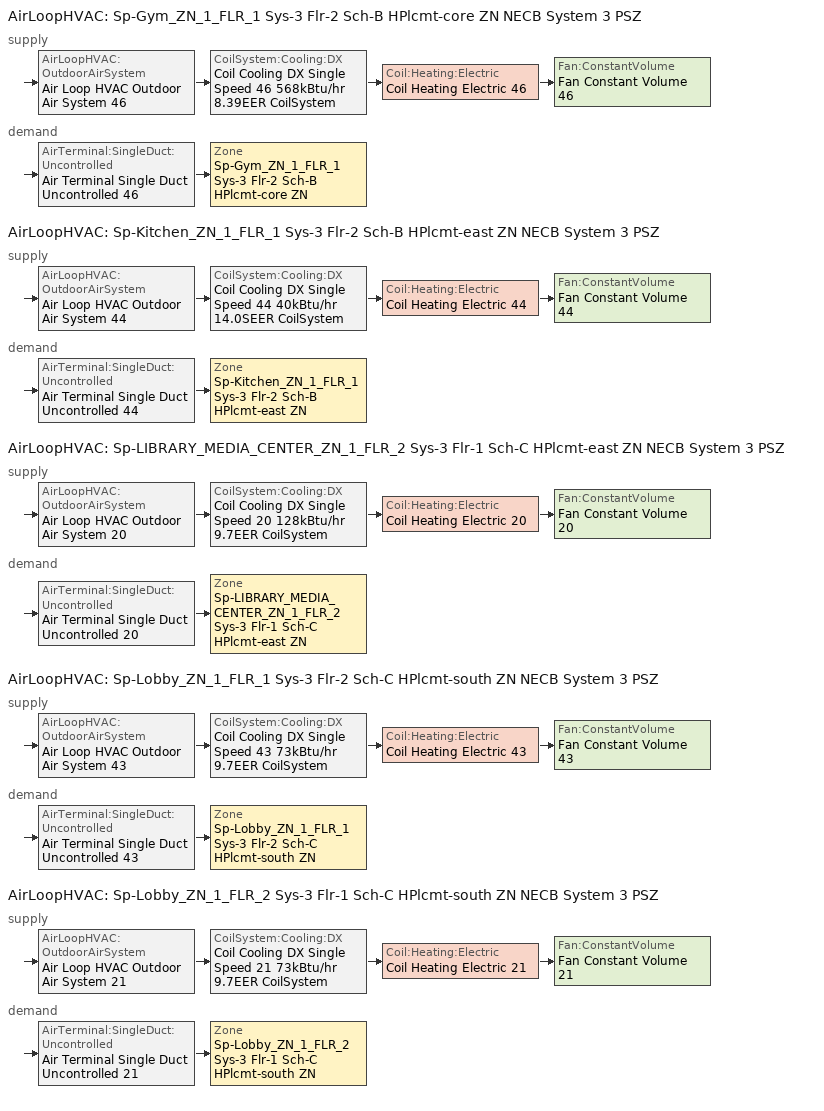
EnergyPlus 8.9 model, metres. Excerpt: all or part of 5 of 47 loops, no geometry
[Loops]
AirLoopHVAC 'Sp-Gym_ZN_1_FLR_1 Sys-3 Flr-2 Sch-B HPlcmt-core ZN NECB System 3 PSZ'
 supply: AirLoopHVAC:OutdoorAirSystem 'Air Loop HVAC Outdoor Air System 46' > CoilSystem:Cooling:DX 'Coil Cooling DX Single Speed 46 568kBtu/hr 8.39EER CoilSystem' > Coil:Heating:Electric 'Coil Heating Electric 46' > Fan:ConstantVolume 'Fan Constant Volume 46'
 demand: AirTerminal:SingleDuct:Uncontrolled 'Air Terminal Single Duct Uncontrolled 46' > Zone 'Sp-Gym_ZN_1_FLR_1 Sys-3 Flr-2 Sch-B HPlcmt-core ZN'
AirLoopHVAC 'Sp-Kitchen_ZN_1_FLR_1 Sys-3 Flr-2 Sch-B HPlcmt-east ZN NECB System 3 PSZ'
 supply: AirLoopHVAC:OutdoorAirSystem 'Air Loop HVAC Outdoor Air System 44' > CoilSystem:Cooling:DX 'Coil Cooling DX Single Speed 44 40kBtu/hr 14.0SEER CoilSystem' > Coil:Heating:Electric 'Coil Heating Electric 44' > Fan:ConstantVolume 'Fan Constant Volume 44'
 demand: AirTerminal:SingleDuct:Uncontrolled 'Air Terminal Single Duct Uncontrolled 44' > Zone 'Sp-Kitchen_ZN_1_FLR_1 Sys-3 Flr-2 Sch-B HPlcmt-east ZN'
AirLoopHVAC 'Sp-LIBRARY_MEDIA_CENTER_ZN_1_FLR_2 Sys-3 Flr-1 Sch-C HPlcmt-east ZN NECB System 3 PSZ'
 supply: AirLoopHVAC:OutdoorAirSystem 'Air Loop HVAC Outdoor Air System 20' > CoilSystem:Cooling:DX 'Coil Cooling DX Single Speed 20 128kBtu/hr 9.7EER CoilSystem' > Coil:Heating:Electric 'Coil Heating Electric 20' > Fan:ConstantVolume 'Fan Constant Volume 20'
 demand: AirTerminal:SingleDuct:Uncontrolled 'Air Terminal Single Duct Uncontrolled 20' > Zone 'Sp-LIBRARY_MEDIA_CENTER_ZN_1_FLR_2 Sys-3 Flr-1 Sch-C HPlcmt-east ZN'
AirLoopHVAC 'Sp-Lobby_ZN_1_FLR_1 Sys-3 Flr-2 Sch-C HPlcmt-south ZN NECB System 3 PSZ'
 supply: AirLoopHVAC:OutdoorAirSystem 'Air Loop HVAC Outdoor Air System 43' > CoilSystem:Cooling:DX 'Coil Cooling DX Single Speed 43 73kBtu/hr 9.7EER CoilSystem' > Coil:Heating:Electric 'Coil Heating Electric 43' > Fan:ConstantVolume 'Fan Constant Volume 43'
 demand: AirTerminal:SingleDuct:Uncontrolled 'Air Terminal Single Duct Uncontrolled 43' > Zone 'Sp-Lobby_ZN_1_FLR_1 Sys-3 Flr-2 Sch-C HPlcmt-south ZN'
AirLoopHVAC 'Sp-Lobby_ZN_1_FLR_2 Sys-3 Flr-1 Sch-C HPlcmt-south ZN NECB System 3 PSZ'
 supply: AirLoopHVAC:OutdoorAirSystem 'Air Loop HVAC Outdoor Air System 21' > CoilSystem:Cooling:DX 'Coil Cooling DX Single Speed 21 73kBtu/hr 9.7EER CoilSystem' > Coil:Heating:Electric 'Coil Heating Electric 21' > Fan:ConstantVolume 'Fan Constant Volume 21'
 demand: AirTerminal:SingleDuct:Uncontrolled 'Air Terminal Single Duct Uncontrolled 21' > Zone 'Sp-Lobby_ZN_1_FLR_2 Sys-3 Flr-1 Sch-C HPlcmt-south ZN'
[DesignSpecification:OutdoorAir] Outdoor Air Method=Sum; Outdoor Air Flow per Person {m3/s-person}=0; Outdoor Air Flow per Zone {m3/s}=0; Outdoor Air Flow Air Changes per Hour {1/hr}=0
Name | Outdoor Air Flow per Zone Floor Area {m3/s-m2}
Space Function Gym - play Ventilation | 0.001524
Space Function Food preparation Ventilation | 0.0013716
Space Function Library - reading Ventilation | 0.0008636
Space Function Lobby - elevator Ventilation | 0.0041148
[DesignSpecification:ZoneAirDistribution] Zone Air Distribution Effectiveness in Cooling Mode=1; Zone Air Distribution Effectiveness in Heating Mode=1
Sp-Gym_ZN_1_FLR_1 Sys-3 Flr-2 Sch-B HPlcmt-core ZN Design Spec Zone Air Dist; Sp-Kitchen_ZN_1_FLR_1 Sys-3 Flr-2 Sch-B HPlcmt-east ZN Design Spec Zone Air Dist; Sp-LIBRARY_MEDIA_CENTER_ZN_1_FLR_2 Sys-3 Flr-1 Sch-C HPlcmt-east ZN Design Spec Zone Air Dist; Sp-Lobby_ZN_1_FLR_1 Sys-3 Flr-2 Sch-C HPlcmt-south ZN Design Spec Zone Air Dist; Sp-Lobby_ZN_1_FLR_2 Sys-3 Flr-1 Sch-C HPlcmt-south ZN Design Spec Zone Air Dist
[Sizing:Zone] Zone Cooling Design Supply Air Temperature Input Method=SupplyAirTemperature; Zone Cooling Design Supply Air Temperature {C}=13; Zone Cooling Design Supply Air Temperature Difference {deltaC}=11.11; Zone Heating Design Supply Air Temperature Input Method=SupplyAirTemperature; Zone Heating Design Supply Air Temperature {C}=43; Zone Heating Design Supply Air Temperature Difference {deltaC}=11.11; Zone Cooling Design Supply Air Humidity Ratio {kgWater/kgDryAir}=0.0085; Zone Heating Design Supply Air Humidity Ratio {kgWater/kgDryAir}=0.008; Zone Heating Sizing Factor=1.3; Zone Cooling Sizing Factor=1.1; Cooling Design Air Flow Method=DesignDay; Cooling Design Air Flow Rate {m3/s}=0; Cooling Minimum Air Flow per Zone Floor Area {m3/s-m2}=0.000762; Cooling Minimum Air Flow {m3/s}=0; Cooling Minimum Air Flow Fraction=0; Heating Design Air Flow Method=DesignDay; Heating Design Air Flow Rate {m3/s}=0; Heating Maximum Air Flow per Zone Floor Area {m3/s-m2}=0.002032; Heating Maximum Air Flow {m3/s}=0.141576; Heating Maximum Air Flow Fraction=0.3; Account for Dedicated Outdoor Air System=No
Name | Design Specification Outdoor Air Object | Design Specification Zone Air Distribution Object
Sp-Gym_ZN_1_FLR_1 Sys-3 Flr-2 Sch-B HPlcmt-core ZN | Space Function Gym - play Ventilation | Sp-Gym_ZN_1_FLR_1 Sys-3 Flr-2 Sch-B HPlcmt-core ZN Design Spec Zone Air Dist
Sp-Kitchen_ZN_1_FLR_1 Sys-3 Flr-2 Sch-B HPlcmt-east ZN | Space Function Food preparation Ventilation | Sp-Kitchen_ZN_1_FLR_1 Sys-3 Flr-2 Sch-B HPlcmt-east ZN Design Spec Zone Air Dist
Sp-LIBRARY_MEDIA_CENTER_ZN_1_FLR_2 Sys-3 Flr-1 Sch-C HPlcmt-east ZN | Space Function Library - reading Ventilation | Sp-LIBRARY_MEDIA_CENTER_ZN_1_FLR_2 Sys-3 Flr-1 Sch-C HPlcmt-east ZN Design Spec Zone Air Dist
Sp-Lobby_ZN_1_FLR_1 Sys-3 Flr-2 Sch-C HPlcmt-south ZN | Space Function Lobby - elevator Ventilation | Sp-Lobby_ZN_1_FLR_1 Sys-3 Flr-2 Sch-C HPlcmt-south ZN Design Spec Zone Air Dist
Sp-Lobby_ZN_1_FLR_2 Sys-3 Flr-1 Sch-C HPlcmt-south ZN | Space Function Lobby - elevator Ventilation | Sp-Lobby_ZN_1_FLR_2 Sys-3 Flr-1 Sch-C HPlcmt-south ZN Design Spec Zone Air Dist
[Sizing:System] Type of Load to Size On=Sensible; Design Outdoor Air Flow Rate {m3/s}=Autosize; Central Heating Maximum System Air Flow Ratio=1; Preheat Design Temperature {C}=7; Preheat Design Humidity Ratio {kgWater/kgDryAir}=0.008; Precool Design Temperature {C}=13; Precool Design Humidity Ratio {kgWater/kgDryAir}=0.008; Central Cooling Design Supply Air Temperature {C}=13; Central Heating Design Supply Air Temperature {C}=43; Type of Zone Sum to Use=NonCoincident; 100% Outdoor Air in Cooling=No; 100% Outdoor Air in Heating=No; Central Cooling Design Supply Air Humidity Ratio {kgWater/kgDryAir}=0.0085; Central Heating Design Supply Air Humidity Ratio {kgWater/kgDryAir}=0.008; Cooling Supply Air Flow Rate Method=DesignDay; Cooling Supply Air Flow Rate {m3/s}=0; Cooling Supply Air Flow Rate Per Floor Area {m3/s-m2}=0.00996765; Cooling Fraction of Autosized Cooling Supply Air Flow Rate=1; Cooling Supply Air Flow Rate Per Unit Cooling Capacity {m3/s-W}=3.94755e-05; Heating Supply Air Flow Rate Method=DesignDay; Heating Supply Air Flow Rate {m3/s}=0; Heating Supply Air Flow Rate Per Floor Area {m3/s-m2}=0.00996765; Heating Fraction of Autosized Heating Supply Air Flow Rate=1; Heating Fraction of Autosized Cooling Supply Air Flow Rate=1; Heating Supply Air Flow Rate Per Unit Heating Capacity {m3/s-W}=3.15882e-05; System Outdoor Air Method=ZoneSum; Zone Maximum Outdoor Air Fraction=1; Cooling Design Capacity Method=CoolingDesignCapacity; Cooling Design Capacity {W}=Autosize; Cooling Design Capacity Per Floor Area {W/m2}=234.7; Fraction of Autosized Cooling Design Capacity=1; Heating Design Capacity Method=HeatingDesignCapacity; Heating Design Capacity {W}=Autosize; Heating Design Capacity Per Floor Area {W/m2}=157; Fraction of Autosized Heating Design Capacity=1; Central Cooling Capacity Control Method=OnOff
Sp-Gym_ZN_1_FLR_1 Sys-3 Flr-2 Sch-B HPlcmt-core ZN NECB System 3 PSZ; Sp-Kitchen_ZN_1_FLR_1 Sys-3 Flr-2 Sch-B HPlcmt-east ZN NECB System 3 PSZ; Sp-LIBRARY_MEDIA_CENTER_ZN_1_FLR_2 Sys-3 Flr-1 Sch-C HPlcmt-east ZN NECB System 3 PSZ; Sp-Lobby_ZN_1_FLR_1 Sys-3 Flr-2 Sch-C HPlcmt-south ZN NECB System 3 PSZ; Sp-Lobby_ZN_1_FLR_2 Sys-3 Flr-1 Sch-C HPlcmt-south ZN NECB System 3 PSZ
[ZoneControl:Thermostat]
Name | Zone or ZoneList | Control Type Schedule | Control 1
Sp-Gym_ZN_1_FLR_1 Sys-3 Flr-2 Sch-B HPlcmt-core ZN Thermostat | Sp-Gym_ZN_1_FLR_1 Sys-3 Flr-2 Sch-B HPlcmt-core ZN | Sp-Gym_ZN_1_FLR_1 Sys-3 Flr-2 Sch-B HPlcmt-core ZN Thermostat Schedule | Space Function Gym - play Thermostat 4
Sp-Kitchen_ZN_1_FLR_1 Sys-3 Flr-2 Sch-B HPlcmt-east ZN Thermostat | Sp-Kitchen_ZN_1_FLR_1 Sys-3 Flr-2 Sch-B HPlcmt-east ZN | Sp-Kitchen_ZN_1_FLR_1 Sys-3 Flr-2 Sch-B HPlcmt-east ZN Thermostat Schedule | Space Function Food preparation Thermostat 2
Sp-LIBRARY_MEDIA_CENTER_ZN_1_FLR_2 Sys-3 Flr-1 Sch-C HPlcmt-east ZN Thermostat | Sp-LIBRARY_MEDIA_CENTER_ZN_1_FLR_2 Sys-3 Flr-1 Sch-C HPlcmt-east ZN | Sp-LIBRARY_MEDIA_CENTER_ZN_1_FLR_2 Sys-3 Flr-1 Sch-C HPlcmt-east ZN Thermostat Schedule | Space Function Library - reading Thermostat 2
Sp-Lobby_ZN_1_FLR_1 Sys-3 Flr-2 Sch-C HPlcmt-south ZN Thermostat | Sp-Lobby_ZN_1_FLR_1 Sys-3 Flr-2 Sch-C HPlcmt-south ZN | Sp-Lobby_ZN_1_FLR_1 Sys-3 Flr-2 Sch-C HPlcmt-south ZN Thermostat Schedule | Space Function Lobby - elevator Thermostat 4
Sp-Lobby_ZN_1_FLR_2 Sys-3 Flr-1 Sch-C HPlcmt-south ZN Thermostat | Sp-Lobby_ZN_1_FLR_2 Sys-3 Flr-1 Sch-C HPlcmt-south ZN | Sp-Lobby_ZN_1_FLR_2 Sys-3 Flr-1 Sch-C HPlcmt-south ZN Thermostat Schedule | Space Function Lobby - elevator Thermostat 3
[ThermostatSetpoint:DualSetpoint]
Name | Heating Setpoint Temperature Schedule | Cooling Setpoint Temperature Schedule
Space Function Gym - play Thermostat 4; Space Function Food preparation Thermostat 2 | NECB-B-Thermostat Setpoint-Heating | NECB-B-Thermostat Setpoint-Cooling
Space Function Library - reading Thermostat 2; Space Function Lobby - elevator Thermostat 4; Space Function Lobby - elevator Thermostat 3 | NECB-C-Thermostat Setpoint-Heating | NECB-C-Thermostat Setpoint-Cooling
[ZoneHVAC:Baseboard:Convective:Electric] Availability Schedule=Always On Discrete; Heating Design Capacity {W}=Autosize; Efficiency=1
Zone HVAC Baseboard Convective Electric 46; Zone HVAC Baseboard Convective Electric 44; Zone HVAC Baseboard Convective Electric 20; Zone HVAC Baseboard Convective Electric 43; Zone HVAC Baseboard Convective Electric 21
[AirTerminal:SingleDuct:Uncontrolled] Availability Schedule=Always On Discrete; Maximum Air Flow Rate {m3/s}=AutoSize
Air Terminal Single Duct Uncontrolled 46; Air Terminal Single Duct Uncontrolled 44; Air Terminal Single Duct Uncontrolled 20; Air Terminal Single Duct Uncontrolled 43; Air Terminal Single Duct Uncontrolled 21
[Zone equipment]
Sp-Gym_ZN_1_FLR_1 Sys-3 Flr-2 Sch-B HPlcmt-core ZN: Air Terminal Single Duct Uncontrolled 46, Zone HVAC Baseboard Convective Electric 46
Sp-Kitchen_ZN_1_FLR_1 Sys-3 Flr-2 Sch-B HPlcmt-east ZN: Air Terminal Single Duct Uncontrolled 44, Zone HVAC Baseboard Convective Electric 44
Sp-LIBRARY_MEDIA_CENTER_ZN_1_FLR_2 Sys-3 Flr-1 Sch-C HPlcmt-east ZN: Air Terminal Single Duct Uncontrolled 20, Zone HVAC Baseboard Convective Electric 20
Sp-Lobby_ZN_1_FLR_1 Sys-3 Flr-2 Sch-C HPlcmt-south ZN: Air Terminal Single Duct Uncontrolled 43, Zone HVAC Baseboard Convective Electric 43
Sp-Lobby_ZN_1_FLR_2 Sys-3 Flr-1 Sch-C HPlcmt-south ZN: Air Terminal Single Duct Uncontrolled 21, Zone HVAC Baseboard Convective Electric 21
[Fan:ConstantVolume] Fan Total Efficiency=0.39975; Pressure Rise {Pa}=640; Maximum Flow Rate {m3/s}=AutoSize; Motor Efficiency=0.615; Motor In Airstream Fraction=1
Name | Availability Schedule
Fan Constant Volume 46 | Sp-Gym_ZN_1_FLR_1 Sys-3 Flr-2 Sch-B HPlcmt-core ZN NECB System 3 PSZ Occ Sch
Fan Constant Volume 44 | Sp-Kitchen_ZN_1_FLR_1 Sys-3 Flr-2 Sch-B HPlcmt-east ZN NECB System 3 PSZ Occ Sch
Fan Constant Volume 20 | Sp-LIBRARY_MEDIA_CENTER_ZN_1_FLR_2 Sys-3 Flr-1 Sch-C HPlcmt-east ZN NECB System 3 PSZ Occ Sch
Fan Constant Volume 43 | Sp-Lobby_ZN_1_FLR_1 Sys-3 Flr-2 Sch-C HPlcmt-south ZN NECB System 3 PSZ Occ Sch
Fan Constant Volume 21 | Sp-Lobby_ZN_1_FLR_2 Sys-3 Flr-1 Sch-C HPlcmt-south ZN NECB System 3 PSZ Occ Sch
[Coil:Cooling:DX:SingleSpeed] Availability Schedule=Always On Discrete; Gross Rated Total Cooling Capacity {W}=Autosize; Gross Rated Sensible Heat Ratio=Autosize; Rated Air Flow Rate {m3/s}=Autosize; Rated Evaporator Fan Power Per Volume Flow Rate {W/(m3/s)}=773.3; Condenser Type=AirCooled; Evaporative Condenser Effectiveness=0; Evaporative Condenser Air Flow Rate {m3/s}=Autosize; Evaporative Condenser Pump Rated Power Consumption {W}=Autosize; Crankcase Heater Capacity {W}=0; Maximum Outdoor Dry-Bulb Temperature for Crankcase Heater Operation {C}=0; Basin Heater Capacity {W/K}=0; Basin Heater Setpoint Temperature {C}=10
Name | Gross Rated Cooling COP {W/W} | Total Cooling Capacity Function of Temperature Curve | Total Cooling Capacity Function of Flow Fraction Curve | Energy Input Ratio Function of Temperature Curve | Energy Input Ratio Function of Flow Fraction Curve | Part Load Fraction Correlation Curve
Coil Cooling DX Single Speed 46 568kBtu/hr 8.39EER | 3.20961 | DXCOOL-NECB2011-REF-CAPFT 40 | DXCOOL-NECB2011-REF-CAPFFLOW 40 | DXCOOL-NECB2011-REF-COOLEIRFT 40 | DXCOOL-NECB2011-REF-COOLEIRFFLOW 40 | DXCOOL-NECB2011-REF-COOLPLFFPLR 40
Coil Cooling DX Single Speed 44 40kBtu/hr 14.0SEER | 3.8248 | DXCOOL-NECB2011-REF-CAPFT 38 | DXCOOL-NECB2011-REF-CAPFFLOW 38 | DXCOOL-NECB2011-REF-COOLEIRFT 38 | DXCOOL-NECB2011-REF-COOLEIRFFLOW 38 | DXCOOL-NECB2011-REF-COOLPLFFPLR 38
Coil Cooling DX Single Speed 20 128kBtu/hr 9.7EER | 3.37584 | DXCOOL-NECB2011-REF-CAPFT 12 | DXCOOL-NECB2011-REF-CAPFFLOW 12 | DXCOOL-NECB2011-REF-COOLEIRFT 12 | DXCOOL-NECB2011-REF-COOLEIRFFLOW 12 | DXCOOL-NECB2011-REF-COOLPLFFPLR 12
Coil Cooling DX Single Speed 43 73kBtu/hr 9.7EER | 3.33428 | DXCOOL-NECB2011-REF-CAPFT 37 | DXCOOL-NECB2011-REF-CAPFFLOW 37 | DXCOOL-NECB2011-REF-COOLEIRFT 37 | DXCOOL-NECB2011-REF-COOLEIRFFLOW 37 | DXCOOL-NECB2011-REF-COOLPLFFPLR 37
Coil Cooling DX Single Speed 21 73kBtu/hr 9.7EER | 3.33428 | DXCOOL-NECB2011-REF-CAPFT 13 | DXCOOL-NECB2011-REF-CAPFFLOW 13 | DXCOOL-NECB2011-REF-COOLEIRFT 13 | DXCOOL-NECB2011-REF-COOLEIRFFLOW 13 | DXCOOL-NECB2011-REF-COOLPLFFPLR 13
[Coil:Heating:Electric] Availability Schedule=Always On Discrete; Efficiency=1; Nominal Capacity {W}=Autosize
Coil Heating Electric 46; Coil Heating Electric 44; Coil Heating Electric 20; Coil Heating Electric 43; Coil Heating Electric 21
[CoilSystem:Cooling:DX] Availability Schedule=Always On Discrete
Name | Cooling Coil
Coil Cooling DX Single Speed 46 568kBtu/hr 8.39EER CoilSystem | Coil Cooling DX Single Speed 46 568kBtu/hr 8.39EER
Coil Cooling DX Single Speed 44 40kBtu/hr 14.0SEER CoilSystem | Coil Cooling DX Single Speed 44 40kBtu/hr 14.0SEER
Coil Cooling DX Single Speed 20 128kBtu/hr 9.7EER CoilSystem | Coil Cooling DX Single Speed 20 128kBtu/hr 9.7EER
Coil Cooling DX Single Speed 43 73kBtu/hr 9.7EER CoilSystem | Coil Cooling DX Single Speed 43 73kBtu/hr 9.7EER
Coil Cooling DX Single Speed 21 73kBtu/hr 9.7EER CoilSystem | Coil Cooling DX Single Speed 21 73kBtu/hr 9.7EER
[HeatExchanger:AirToAir:SensibleAndLatent]
Sp-Gym_ZN_1_FLR_1 Sys-3 Flr-2 Sch-B HPlcmt-core ZN NECB System 3 PSZ ERV: Availability Schedule=Always On Discrete; Nominal Supply Air Flow Rate {m3/s}=Autosize; Sensible Effectiveness at 100% Heating Air Flow=0.5; Latent Effectiveness at 100% Heating Air Flow=0.5; Sensible Effectiveness at 75% Heating Air Flow=0.5; Latent Effectiveness at 75% Heating Air Flow=0.5; Sensible Effectiveness at 100% Cooling Air Flow=0.5; Latent Effectiveness at 100% Cooling Air Flow=0.5; Sensible Effectiveness at 75% Cooling Air Flow=0.5; Latent Effectiveness at 75% Cooling Air Flow=0.5; Nominal Electric Power {W}=50; Supply Air Outlet Temperature Control=Yes; Heat Exchanger Type=Rotary; Frost Control Type=ExhaustOnly; Threshold Temperature {C}=-23.3; Initial Defrost Time Fraction=0.167; Rate of Defrost Time Fraction Increase {1/K}=1.44; Economizer Lockout=Yes
[Controller:OutdoorAir] Minimum Outdoor Air Flow Rate {m3/s}=0; Maximum Outdoor Air Flow Rate {m3/s}=Autosize; Economizer Control Action Type=ModulateFlow; Lockout Type=NoLockout; Minimum Limit Type=FixedMinimum; High Humidity Control=No; Control High Indoor Humidity Based on Outdoor Humidity Ratio=Yes; Heat Recovery Bypass Control Type=BypassWhenWithinEconomizerLimits
Name | Economizer Control Type | Minimum Outdoor Air Schedule | Mechanical Ventilation Controller | Economizer Maximum Limit Dry-Bulb Temperature {C} | Economizer Maximum Limit Enthalpy {J/kg} | Economizer Minimum Limit Dry-Bulb Temperature {C}
Controller Outdoor Air 46 | DifferentialEnthalpy | Sp-Gym_ZN_1_FLR_1 Sys-3 Flr-2 Sch-B HPlcmt-core ZN NECB System 3 PSZ Occ Sch | Controller Mechanical Ventilation 46
Controller Outdoor Air 44 | NoEconomizer | Sp-Kitchen_ZN_1_FLR_1 Sys-3 Flr-2 Sch-B HPlcmt-east ZN NECB System 3 PSZ Occ Sch | Controller Mechanical Ventilation 44 | 28 | 64000 | -100
Controller Outdoor Air 20 | DifferentialEnthalpy | Sp-LIBRARY_MEDIA_CENTER_ZN_1_FLR_2 Sys-3 Flr-1 Sch-C HPlcmt-east ZN NECB System 3 PSZ Occ Sch | Controller Mechanical Ventilation 20
Controller Outdoor Air 43 | DifferentialEnthalpy | Sp-Lobby_ZN_1_FLR_1 Sys-3 Flr-2 Sch-C HPlcmt-south ZN NECB System 3 PSZ Occ Sch | Controller Mechanical Ventilation 43
Controller Outdoor Air 21 | DifferentialEnthalpy | Sp-Lobby_ZN_1_FLR_2 Sys-3 Flr-1 Sch-C HPlcmt-south ZN NECB System 3 PSZ Occ Sch | Controller Mechanical Ventilation 21
[Controller:MechanicalVentilation] Demand Controlled Ventilation=No; System Outdoor Air Method=ZoneSum
Name | Availability Schedule | Zone 1 | Design Specification Outdoor Air Object Name 1 | Design Specification Zone Air Distribution Object Name 1
Controller Mechanical Ventilation 46 | Sp-Gym_ZN_1_FLR_1 Sys-3 Flr-2 Sch-B HPlcmt-core ZN NECB System 3 PSZ Occ Sch | Sp-Gym_ZN_1_FLR_1 Sys-3 Flr-2 Sch-B HPlcmt-core ZN | Space Function Gym - play Ventilation | Sp-Gym_ZN_1_FLR_1 Sys-3 Flr-2 Sch-B HPlcmt-core ZN Design Spec Zone Air Dist
Controller Mechanical Ventilation 44 | Sp-Kitchen_ZN_1_FLR_1 Sys-3 Flr-2 Sch-B HPlcmt-east ZN NECB System 3 PSZ Occ Sch | Sp-Kitchen_ZN_1_FLR_1 Sys-3 Flr-2 Sch-B HPlcmt-east ZN | Space Function Food preparation Ventilation | Sp-Kitchen_ZN_1_FLR_1 Sys-3 Flr-2 Sch-B HPlcmt-east ZN Design Spec Zone Air Dist
Controller Mechanical Ventilation 20 | Sp-LIBRARY_MEDIA_CENTER_ZN_1_FLR_2 Sys-3 Flr-1 Sch-C HPlcmt-east ZN NECB System 3 PSZ Occ Sch | Sp-LIBRARY_MEDIA_CENTER_ZN_1_FLR_2 Sys-3 Flr-1 Sch-C HPlcmt-east ZN | Space Function Library - reading Ventilation | Sp-LIBRARY_MEDIA_CENTER_ZN_1_FLR_2 Sys-3 Flr-1 Sch-C HPlcmt-east ZN Design Spec Zone Air Dist
Controller Mechanical Ventilation 43 | Sp-Lobby_ZN_1_FLR_1 Sys-3 Flr-2 Sch-C HPlcmt-south ZN NECB System 3 PSZ Occ Sch | Sp-Lobby_ZN_1_FLR_1 Sys-3 Flr-2 Sch-C HPlcmt-south ZN | Space Function Lobby - elevator Ventilation | Sp-Lobby_ZN_1_FLR_1 Sys-3 Flr-2 Sch-C HPlcmt-south ZN Design Spec Zone Air Dist
Controller Mechanical Ventilation 21 | Sp-Lobby_ZN_1_FLR_2 Sys-3 Flr-1 Sch-C HPlcmt-south ZN NECB System 3 PSZ Occ Sch | Sp-Lobby_ZN_1_FLR_2 Sys-3 Flr-1 Sch-C HPlcmt-south ZN | Space Function Lobby - elevator Ventilation | Sp-Lobby_ZN_1_FLR_2 Sys-3 Flr-1 Sch-C HPlcmt-south ZN Design Spec Zone Air Dist
[AirLoopHVAC] Design Supply Air Flow Rate {m3/s}=AutoSize
Sp-Gym_ZN_1_FLR_1 Sys-3 Flr-2 Sch-B HPlcmt-core ZN NECB System 3 PSZ; Sp-Kitchen_ZN_1_FLR_1 Sys-3 Flr-2 Sch-B HPlcmt-east ZN NECB System 3 PSZ; Sp-LIBRARY_MEDIA_CENTER_ZN_1_FLR_2 Sys-3 Flr-1 Sch-C HPlcmt-east ZN NECB System 3 PSZ; Sp-Lobby_ZN_1_FLR_1 Sys-3 Flr-2 Sch-C HPlcmt-south ZN NECB System 3 PSZ; Sp-Lobby_ZN_1_FLR_2 Sys-3 Flr-1 Sch-C HPlcmt-south ZN NECB System 3 PSZ
[SetpointManager:SingleZone:Reheat] Control Variable=Temperature; Minimum Supply Air Temperature {C}=13; Maximum Supply Air Temperature {C}=43
Name | Control Zone
Setpoint Manager Single Zone Reheat 46 | Sp-Gym_ZN_1_FLR_1 Sys-3 Flr-2 Sch-B HPlcmt-core ZN
Setpoint Manager Single Zone Reheat 44 | Sp-Kitchen_ZN_1_FLR_1 Sys-3 Flr-2 Sch-B HPlcmt-east ZN
Setpoint Manager Single Zone Reheat 20 | Sp-LIBRARY_MEDIA_CENTER_ZN_1_FLR_2 Sys-3 Flr-1 Sch-C HPlcmt-east ZN
Setpoint Manager Single Zone Reheat 43 | Sp-Lobby_ZN_1_FLR_1 Sys-3 Flr-2 Sch-C HPlcmt-south ZN
Setpoint Manager Single Zone Reheat 21 | Sp-Lobby_ZN_1_FLR_2 Sys-3 Flr-1 Sch-C HPlcmt-south ZN
[SetpointManager:MixedAir] Control Variable=Temperature
Node 551 OS Default SPM; Node 550 OS Default SPM; Node 549 OS Default SPM; Node 529 OS Default SPM; Node 528 OS Default SPM; Node 527 OS Default SPM; Node 265 OS Default SPM; Node 264 OS Default SPM; Node 263 OS Default SPM; Node 518 OS Default SPM; Node 517 OS Default SPM; Node 516 OS Default SPM; Node 276 OS Default SPM; Node 275 OS Default SPM; Node 274 OS Default SPM
[SetpointManager:OutdoorAirPretreat]
Setpoint Manager Outdoor Air Pretreat 2: Control Variable=Temperature; Minimum Setpoint Temperature {C}=-99; Maximum Setpoint Temperature {C}=99; Minimum Setpoint Humidity Ratio {kgWater/kgDryAir}=1e-005; Maximum Setpoint Humidity Ratio {kgWater/kgDryAir}=1
[Schedule:Day:Interval]
NECB-C-Thermostat Setpoint-Heating Sun|Hol Day: No, 09:00, 18, 10:00, 20, 19:00, 22, 24:00, 18
NECB-C-Thermostat Setpoint-Heating Default|Wkdy Day; NECB-C-Thermostat Setpoint-Heating Sat Day; NECB-C-Thermostat Setpoint-Heating Default: No, 07:00, 18, 08:00, 20, 21:00, 22, 24:00, 18
NECB-C-Thermostat Setpoint-Cooling Sun|Hol Day: No, 09:00, 35, 19:00, 24, 24:00, 35
NECB-C-Thermostat Setpoint-Cooling Default|Wkdy Day; NECB-C-Thermostat Setpoint-Cooling Sat Day; NECB-C-Thermostat Setpoint-Cooling Default: No, 07:00, 35, 21:00, 24, 24:00, 35
NECB-B-Thermostat Setpoint-Heating Sun|Hol Day: No, 01:00, 18, 02:00, 22, 09:00, 18, 10:00, 20, 23:00, 22, 24:00, 18
NECB-B-Thermostat Setpoint-Heating Default|Wkdy Day; NECB-B-Thermostat Setpoint-Heating Sat Day; NECB-B-Thermostat Setpoint-Heating Default: No, 02:00, 22, 08:00, 18, 09:00, 20, 24:00, 22
NECB-B-Thermostat Setpoint-Cooling Sun|Hol Day: No, 09:00, 35, 23:00, 24, 24:00, 35
NECB-B-Thermostat Setpoint-Cooling Default|Wkdy Day; NECB-B-Thermostat Setpoint-Cooling Sat Day; NECB-B-Thermostat Setpoint-Cooling Default: No, 01:00, 24, 08:00, 35, 24:00, 24
Sp-Gym_ZN_1_FLR_1 Sys-3 Flr-2 Sch-B HPlcmt-core ZN NECB System 3 PSZ Occ Sch Sunday; Sp-Kitchen_ZN_1_FLR_1 Sys-3 Flr-2 Sch-B HPlcmt-east ZN NECB System 3 PSZ Occ Sch Sunday: No, 01:00, 0, 02:00, 1, 11:00, 0, 23:00, 1, 24:00, 0
Sp-Gym_ZN_1_FLR_1 Sys-3 Flr-2 Sch-B HPlcmt-core ZN NECB System 3 PSZ Occ Sch Monday; Sp-Gym_ZN_1_FLR_1 Sys-3 Flr-2 Sch-B HPlcmt-core ZN NECB System 3 PSZ Occ Sch Tuesday; Sp-Gym_ZN_1_FLR_1 Sys-3 Flr-2 Sch-B HPlcmt-core ZN NECB System 3 PSZ Occ Sch Wednesday; Sp-Gym_ZN_1_FLR_1 Sys-3 Flr-2 Sch-B HPlcmt-core ZN NECB System 3 PSZ Occ Sch Thursday; Sp-Gym_ZN_1_FLR_1 Sys-3 Flr-2 Sch-B HPlcmt-core ZN NECB System 3 PSZ Occ Sch Friday; Sp-Kitchen_ZN_1_FLR_1 Sys-3 Flr-2 Sch-B HPlcmt-east ZN NECB System 3 PSZ Occ Sch Monday; Sp-Kitchen_ZN_1_FLR_1 Sys-3 Flr-2 Sch-B HPlcmt-east ZN NECB System 3 PSZ Occ Sch Tuesday; Sp-Kitchen_ZN_1_FLR_1 Sys-3 Flr-2 Sch-B HPlcmt-east ZN NECB System 3 PSZ Occ Sch Wednesday; Sp-Kitchen_ZN_1_FLR_1 Sys-3 Flr-2 Sch-B HPlcmt-east ZN NECB System 3 PSZ Occ Sch Thursday; Sp-Kitchen_ZN_1_FLR_1 Sys-3 Flr-2 Sch-B HPlcmt-east ZN NECB System 3 PSZ Occ Sch Friday: No, 01:00, 1, 10:00, 0, 24:00, 1
Sp-Gym_ZN_1_FLR_1 Sys-3 Flr-2 Sch-B HPlcmt-core ZN NECB System 3 PSZ Occ Sch Saturday; Sp-Kitchen_ZN_1_FLR_1 Sys-3 Flr-2 Sch-B HPlcmt-east ZN NECB System 3 PSZ Occ Sch Saturday: No, 02:00, 1, 10:00, 0, 24:00, 1
Sp-Gym_ZN_1_FLR_1 Sys-3 Flr-2 Sch-B HPlcmt-core ZN NECB System 3 PSZ Occ Sch Default; Sp-Gym_ZN_1_FLR_1 Sys-3 Flr-2 Sch-B HPlcmt-core ZN NECB System 3 PSZ Occ Sch Summer Design Day; Sp-Gym_ZN_1_FLR_1 Sys-3 Flr-2 Sch-B HPlcmt-core ZN NECB System 3 PSZ Occ Sch Winter Design Day; Sp-Kitchen_ZN_1_FLR_1 Sys-3 Flr-2 Sch-B HPlcmt-east ZN NECB System 3 PSZ Occ Sch Default; Sp-Kitchen_ZN_1_FLR_1 Sys-3 Flr-2 Sch-B HPlcmt-east ZN NECB System 3 PSZ Occ Sch Summer Design Day; Sp-Kitchen_ZN_1_FLR_1 Sys-3 Flr-2 Sch-B HPlcmt-east ZN NECB System 3 PSZ Occ Sch Winter Design Day; Sp-LIBRARY_MEDIA_CENTER_ZN_1_FLR_2 Sys-3 Flr-1 Sch-C HPlcmt-east ZN NECB System 3 PSZ Occ Sch Default; Sp-LIBRARY_MEDIA_CENTER_ZN_1_FLR_2 Sys-3 Flr-1 Sch-C HPlcmt-east ZN NECB System 3 PSZ Occ Sch Summer Design Day; Sp-LIBRARY_MEDIA_CENTER_ZN_1_FLR_2 Sys-3 Flr-1 Sch-C HPlcmt-east ZN NECB System 3 PSZ Occ Sch Winter Design Day; Sp-Lobby_ZN_1_FLR_1 Sys-3 Flr-2 Sch-C HPlcmt-south ZN NECB System 3 PSZ Occ Sch Default; Sp-Lobby_ZN_1_FLR_1 Sys-3 Flr-2 Sch-C HPlcmt-south ZN NECB System 3 PSZ Occ Sch Summer Design Day; Sp-Lobby_ZN_1_FLR_1 Sys-3 Flr-2 Sch-C HPlcmt-south ZN NECB System 3 PSZ Occ Sch Winter Design Day; Sp-Lobby_ZN_1_FLR_2 Sys-3 Flr-1 Sch-C HPlcmt-south ZN NECB System 3 PSZ Occ Sch Default; Sp-Lobby_ZN_1_FLR_2 Sys-3 Flr-1 Sch-C HPlcmt-south ZN NECB System 3 PSZ Occ Sch Summer Design Day; Sp-Lobby_ZN_1_FLR_2 Sys-3 Flr-1 Sch-C HPlcmt-south ZN NECB System 3 PSZ Occ Sch Winter Design Day: No, 24:00, 1
Sp-LIBRARY_MEDIA_CENTER_ZN_1_FLR_2 Sys-3 Flr-1 Sch-C HPlcmt-east ZN NECB System 3 PSZ Occ Sch Sunday; Sp-Lobby_ZN_1_FLR_1 Sys-3 Flr-2 Sch-C HPlcmt-south ZN NECB System 3 PSZ Occ Sch Sunday; Sp-Lobby_ZN_1_FLR_2 Sys-3 Flr-1 Sch-C HPlcmt-south ZN NECB System 3 PSZ Occ Sch Sunday: No, 11:00, 0, 19:00, 1, 24:00, 0
Sp-LIBRARY_MEDIA_CENTER_ZN_1_FLR_2 Sys-3 Flr-1 Sch-C HPlcmt-east ZN NECB System 3 PSZ Occ Sch Monday; Sp-LIBRARY_MEDIA_CENTER_ZN_1_FLR_2 Sys-3 Flr-1 Sch-C HPlcmt-east ZN NECB System 3 PSZ Occ Sch Tuesday; Sp-LIBRARY_MEDIA_CENTER_ZN_1_FLR_2 Sys-3 Flr-1 Sch-C HPlcmt-east ZN NECB System 3 PSZ Occ Sch Wednesday; Sp-LIBRARY_MEDIA_CENTER_ZN_1_FLR_2 Sys-3 Flr-1 Sch-C HPlcmt-east ZN NECB System 3 PSZ Occ Sch Thursday; Sp-LIBRARY_MEDIA_CENTER_ZN_1_FLR_2 Sys-3 Flr-1 Sch-C HPlcmt-east ZN NECB System 3 PSZ Occ Sch Friday; Sp-LIBRARY_MEDIA_CENTER_ZN_1_FLR_2 Sys-3 Flr-1 Sch-C HPlcmt-east ZN NECB System 3 PSZ Occ Sch Saturday; Sp-Lobby_ZN_1_FLR_1 Sys-3 Flr-2 Sch-C HPlcmt-south ZN NECB System 3 PSZ Occ Sch Monday; Sp-Lobby_ZN_1_FLR_1 Sys-3 Flr-2 Sch-C HPlcmt-south ZN NECB System 3 PSZ Occ Sch Tuesday; Sp-Lobby_ZN_1_FLR_1 Sys-3 Flr-2 Sch-C HPlcmt-south ZN NECB System 3 PSZ Occ Sch Wednesday; Sp-Lobby_ZN_1_FLR_1 Sys-3 Flr-2 Sch-C HPlcmt-south ZN NECB System 3 PSZ Occ Sch Thursday; Sp-Lobby_ZN_1_FLR_1 Sys-3 Flr-2 Sch-C HPlcmt-south ZN NECB System 3 PSZ Occ Sch Friday; Sp-Lobby_ZN_1_FLR_1 Sys-3 Flr-2 Sch-C HPlcmt-south ZN NECB System 3 PSZ Occ Sch Saturday; Sp-Lobby_ZN_1_FLR_2 Sys-3 Flr-1 Sch-C HPlcmt-south ZN NECB System 3 PSZ Occ Sch Monday; Sp-Lobby_ZN_1_FLR_2 Sys-3 Flr-1 Sch-C HPlcmt-south ZN NECB System 3 PSZ Occ Sch Tuesday; Sp-Lobby_ZN_1_FLR_2 Sys-3 Flr-1 Sch-C HPlcmt-south ZN NECB System 3 PSZ Occ Sch Wednesday; Sp-Lobby_ZN_1_FLR_2 Sys-3 Flr-1 Sch-C HPlcmt-south ZN NECB System 3 PSZ Occ Sch Thursday; Sp-Lobby_ZN_1_FLR_2 Sys-3 Flr-1 Sch-C HPlcmt-south ZN NECB System 3 PSZ Occ Sch Friday; Sp-Lobby_ZN_1_FLR_2 Sys-3 Flr-1 Sch-C HPlcmt-south ZN NECB System 3 PSZ Occ Sch Saturday: No, 09:00, 0, 21:00, 1, 24:00, 0
[Schedule:Week:Daily]
Schedule:Week:Daily {19e456af-d2bc-47d2-a9a4-05128ebe5193}: NECB-C-Thermostat Setpoint-Heating Sun|Hol Day, NECB-C-Thermostat Setpoint-Heating Default|Wkdy Day, NECB-C-Thermostat Setpoint-Heating Default|Wkdy Day, NECB-C-Thermostat Setpoint-Heating Default|Wkdy Day, NECB-C-Thermostat Setpoint-Heating Default|Wkdy Day, NECB-C-Thermostat Setpoint-Heating Default|Wkdy Day, NECB-C-Thermostat Setpoint-Heating Sat Day, NECB-C-Thermostat Setpoint-Heating Default, NECB-C-Thermostat Setpoint-Heating Default, NECB-C-Thermostat Setpoint-Heating Default, NECB-C-Thermostat Setpoint-Heating Default, NECB-C-Thermostat Setpoint-Heating Default
Schedule:Week:Daily {eccef21c-a87c-442a-8746-74357d530653}: NECB-C-Thermostat Setpoint-Cooling Sun|Hol Day, NECB-C-Thermostat Setpoint-Cooling Default|Wkdy Day, NECB-C-Thermostat Setpoint-Cooling Default|Wkdy Day, NECB-C-Thermostat Setpoint-Cooling Default|Wkdy Day, NECB-C-Thermostat Setpoint-Cooling Default|Wkdy Day, NECB-C-Thermostat Setpoint-Cooling Default|Wkdy Day, NECB-C-Thermostat Setpoint-Cooling Sat Day, NECB-C-Thermostat Setpoint-Cooling Default, NECB-C-Thermostat Setpoint-Cooling Default, NECB-C-Thermostat Setpoint-Cooling Default, NECB-C-Thermostat Setpoint-Cooling Default, NECB-C-Thermostat Setpoint-Cooling Default
Schedule:Week:Daily {82d0d5ba-58ee-4d9a-bc7a-1d43b21d9fd6}: NECB-B-Thermostat Setpoint-Heating Sun|Hol Day, NECB-B-Thermostat Setpoint-Heating Default|Wkdy Day, NECB-B-Thermostat Setpoint-Heating Default|Wkdy Day, NECB-B-Thermostat Setpoint-Heating Default|Wkdy Day, NECB-B-Thermostat Setpoint-Heating Default|Wkdy Day, NECB-B-Thermostat Setpoint-Heating Default|Wkdy Day, NECB-B-Thermostat Setpoint-Heating Sat Day, NECB-B-Thermostat Setpoint-Heating Default, NECB-B-Thermostat Setpoint-Heating Default, NECB-B-Thermostat Setpoint-Heating Default, NECB-B-Thermostat Setpoint-Heating Default, NECB-B-Thermostat Setpoint-Heating Default
Schedule:Week:Daily {5bf9a371-1346-46fa-8c7f-31e1d171c5cd}: NECB-B-Thermostat Setpoint-Cooling Sun|Hol Day, NECB-B-Thermostat Setpoint-Cooling Default|Wkdy Day, NECB-B-Thermostat Setpoint-Cooling Default|Wkdy Day, NECB-B-Thermostat Setpoint-Cooling Default|Wkdy Day, NECB-B-Thermostat Setpoint-Cooling Default|Wkdy Day, NECB-B-Thermostat Setpoint-Cooling Default|Wkdy Day, NECB-B-Thermostat Setpoint-Cooling Sat Day, NECB-B-Thermostat Setpoint-Cooling Default, NECB-B-Thermostat Setpoint-Cooling Default, NECB-B-Thermostat Setpoint-Cooling Default, NECB-B-Thermostat Setpoint-Cooling Default, NECB-B-Thermostat Setpoint-Cooling Default
Schedule:Week:Daily {7179e8b8-4c1e-4dfb-b892-5d8e696eaf29}: Sp-Gym_ZN_1_FLR_1 Sys-3 Flr-2 Sch-B HPlcmt-core ZN NECB System 3 PSZ Occ Sch Sunday, Sp-Gym_ZN_1_FLR_1 Sys-3 Flr-2 Sch-B HPlcmt-core ZN NECB System 3 PSZ Occ Sch Monday, Sp-Gym_ZN_1_FLR_1 Sys-3 Flr-2 Sch-B HPlcmt-core ZN NECB System 3 PSZ Occ Sch Tuesday, Sp-Gym_ZN_1_FLR_1 Sys-3 Flr-2 Sch-B HPlcmt-core ZN NECB System 3 PSZ Occ Sch Wednesday, Sp-Gym_ZN_1_FLR_1 Sys-3 Flr-2 Sch-B HPlcmt-core ZN NECB System 3 PSZ Occ Sch Thursday, Sp-Gym_ZN_1_FLR_1 Sys-3 Flr-2 Sch-B HPlcmt-core ZN NECB System 3 PSZ Occ Sch Friday, Sp-Gym_ZN_1_FLR_1 Sys-3 Flr-2 Sch-B HPlcmt-core ZN NECB System 3 PSZ Occ Sch Saturday, Sp-Gym_ZN_1_FLR_1 Sys-3 Flr-2 Sch-B HPlcmt-core ZN NECB System 3 PSZ Occ Sch Default, Sp-Gym_ZN_1_FLR_1 Sys-3 Flr-2 Sch-B HPlcmt-core ZN NECB System 3 PSZ Occ Sch Summer Design Day, Sp-Gym_ZN_1_FLR_1 Sys-3 Flr-2 Sch-B HPlcmt-core ZN NECB System 3 PSZ Occ Sch Winter Design Day, Sp-Gym_ZN_1_FLR_1 Sys-3 Flr-2 Sch-B HPlcmt-core ZN NECB System 3 PSZ Occ Sch Default, Sp-Gym_ZN_1_FLR_1 Sys-3 Flr-2 Sch-B HPlcmt-core ZN NECB System 3 PSZ Occ Sch Default
Schedule:Week:Daily {2f1359e5-3946-4094-bb19-9a481f1c1aa4}: Sp-Kitchen_ZN_1_FLR_1 Sys-3 Flr-2 Sch-B HPlcmt-east ZN NECB System 3 PSZ Occ Sch Sunday, Sp-Kitchen_ZN_1_FLR_1 Sys-3 Flr-2 Sch-B HPlcmt-east ZN NECB System 3 PSZ Occ Sch Monday, Sp-Kitchen_ZN_1_FLR_1 Sys-3 Flr-2 Sch-B HPlcmt-east ZN NECB System 3 PSZ Occ Sch Tuesday, Sp-Kitchen_ZN_1_FLR_1 Sys-3 Flr-2 Sch-B HPlcmt-east ZN NECB System 3 PSZ Occ Sch Wednesday, Sp-Kitchen_ZN_1_FLR_1 Sys-3 Flr-2 Sch-B HPlcmt-east ZN NECB System 3 PSZ Occ Sch Thursday, Sp-Kitchen_ZN_1_FLR_1 Sys-3 Flr-2 Sch-B HPlcmt-east ZN NECB System 3 PSZ Occ Sch Friday, Sp-Kitchen_ZN_1_FLR_1 Sys-3 Flr-2 Sch-B HPlcmt-east ZN NECB System 3 PSZ Occ Sch Saturday, Sp-Kitchen_ZN_1_FLR_1 Sys-3 Flr-2 Sch-B HPlcmt-east ZN NECB System 3 PSZ Occ Sch Default, Sp-Kitchen_ZN_1_FLR_1 Sys-3 Flr-2 Sch-B HPlcmt-east ZN NECB System 3 PSZ Occ Sch Summer Design Day, Sp-Kitchen_ZN_1_FLR_1 Sys-3 Flr-2 Sch-B HPlcmt-east ZN NECB System 3 PSZ Occ Sch Winter Design Day, Sp-Kitchen_ZN_1_FLR_1 Sys-3 Flr-2 Sch-B HPlcmt-east ZN NECB System 3 PSZ Occ Sch Default, Sp-Kitchen_ZN_1_FLR_1 Sys-3 Flr-2 Sch-B HPlcmt-east ZN NECB System 3 PSZ Occ Sch Default
Schedule:Week:Daily {24718c11-0678-4dd8-ad70-2334a18dd94b}: Sp-LIBRARY_MEDIA_CENTER_ZN_1_FLR_2 Sys-3 Flr-1 Sch-C HPlcmt-east ZN NECB System 3 PSZ Occ Sch Sunday, Sp-LIBRARY_MEDIA_CENTER_ZN_1_FLR_2 Sys-3 Flr-1 Sch-C HPlcmt-east ZN NECB System 3 PSZ Occ Sch Monday, Sp-LIBRARY_MEDIA_CENTER_ZN_1_FLR_2 Sys-3 Flr-1 Sch-C HPlcmt-east ZN NECB System 3 PSZ Occ Sch Tuesday, Sp-LIBRARY_MEDIA_CENTER_ZN_1_FLR_2 Sys-3 Flr-1 Sch-C HPlcmt-east ZN NECB System 3 PSZ Occ Sch Wednesday, Sp-LIBRARY_MEDIA_CENTER_ZN_1_FLR_2 Sys-3 Flr-1 Sch-C HPlcmt-east ZN NECB System 3 PSZ Occ Sch Thursday, Sp-LIBRARY_MEDIA_CENTER_ZN_1_FLR_2 Sys-3 Flr-1 Sch-C HPlcmt-east ZN NECB System 3 PSZ Occ Sch Friday, Sp-LIBRARY_MEDIA_CENTER_ZN_1_FLR_2 Sys-3 Flr-1 Sch-C HPlcmt-east ZN NECB System 3 PSZ Occ Sch Saturday, Sp-LIBRARY_MEDIA_CENTER_ZN_1_FLR_2 Sys-3 Flr-1 Sch-C HPlcmt-east ZN NECB System 3 PSZ Occ Sch Default, Sp-LIBRARY_MEDIA_CENTER_ZN_1_FLR_2 Sys-3 Flr-1 Sch-C HPlcmt-east ZN NECB System 3 PSZ Occ Sch Summer Design Day, Sp-LIBRARY_MEDIA_CENTER_ZN_1_FLR_2 Sys-3 Flr-1 Sch-C HPlcmt-east ZN NECB System 3 PSZ Occ Sch Winter Design Day, Sp-LIBRARY_MEDIA_CENTER_ZN_1_FLR_2 Sys-3 Flr-1 Sch-C HPlcmt-east ZN NECB System 3 PSZ Occ Sch Default, Sp-LIBRARY_MEDIA_CENTER_ZN_1_FLR_2 Sys-3 Flr-1 Sch-C HPlcmt-east ZN NECB System 3 PSZ Occ Sch Default
Schedule:Week:Daily {dd525b5f-635e-4c6b-b14a-03de7c403d60}: Sp-Lobby_ZN_1_FLR_1 Sys-3 Flr-2 Sch-C HPlcmt-south ZN NECB System 3 PSZ Occ Sch Sunday, Sp-Lobby_ZN_1_FLR_1 Sys-3 Flr-2 Sch-C HPlcmt-south ZN NECB System 3 PSZ Occ Sch Monday, Sp-Lobby_ZN_1_FLR_1 Sys-3 Flr-2 Sch-C HPlcmt-south ZN NECB System 3 PSZ Occ Sch Tuesday, Sp-Lobby_ZN_1_FLR_1 Sys-3 Flr-2 Sch-C HPlcmt-south ZN NECB System 3 PSZ Occ Sch Wednesday, Sp-Lobby_ZN_1_FLR_1 Sys-3 Flr-2 Sch-C HPlcmt-south ZN NECB System 3 PSZ Occ Sch Thursday, Sp-Lobby_ZN_1_FLR_1 Sys-3 Flr-2 Sch-C HPlcmt-south ZN NECB System 3 PSZ Occ Sch Friday, Sp-Lobby_ZN_1_FLR_1 Sys-3 Flr-2 Sch-C HPlcmt-south ZN NECB System 3 PSZ Occ Sch Saturday, Sp-Lobby_ZN_1_FLR_1 Sys-3 Flr-2 Sch-C HPlcmt-south ZN NECB System 3 PSZ Occ Sch Default, Sp-Lobby_ZN_1_FLR_1 Sys-3 Flr-2 Sch-C HPlcmt-south ZN NECB System 3 PSZ Occ Sch Summer Design Day, Sp-Lobby_ZN_1_FLR_1 Sys-3 Flr-2 Sch-C HPlcmt-south ZN NECB System 3 PSZ Occ Sch Winter Design Day, Sp-Lobby_ZN_1_FLR_1 Sys-3 Flr-2 Sch-C HPlcmt-south ZN NECB System 3 PSZ Occ Sch Default, Sp-Lobby_ZN_1_FLR_1 Sys-3 Flr-2 Sch-C HPlcmt-south ZN NECB System 3 PSZ Occ Sch Default
Schedule:Week:Daily {1eee7415-59b5-4335-8cf6-71f143c7997c}: Sp-Lobby_ZN_1_FLR_2 Sys-3 Flr-1 Sch-C HPlcmt-south ZN NECB System 3 PSZ Occ Sch Sunday, Sp-Lobby_ZN_1_FLR_2 Sys-3 Flr-1 Sch-C HPlcmt-south ZN NECB System 3 PSZ Occ Sch Monday, Sp-Lobby_ZN_1_FLR_2 Sys-3 Flr-1 Sch-C HPlcmt-south ZN NECB System 3 PSZ Occ Sch Tuesday, Sp-Lobby_ZN_1_FLR_2 Sys-3 Flr-1 Sch-C HPlcmt-south ZN NECB System 3 PSZ Occ Sch Wednesday, Sp-Lobby_ZN_1_FLR_2 Sys-3 Flr-1 Sch-C HPlcmt-south ZN NECB System 3 PSZ Occ Sch Thursday, Sp-Lobby_ZN_1_FLR_2 Sys-3 Flr-1 Sch-C HPlcmt-south ZN NECB System 3 PSZ Occ Sch Friday, Sp-Lobby_ZN_1_FLR_2 Sys-3 Flr-1 Sch-C HPlcmt-south ZN NECB System 3 PSZ Occ Sch Saturday, Sp-Lobby_ZN_1_FLR_2 Sys-3 Flr-1 Sch-C HPlcmt-south ZN NECB System 3 PSZ Occ Sch Default, Sp-Lobby_ZN_1_FLR_2 Sys-3 Flr-1 Sch-C HPlcmt-south ZN NECB System 3 PSZ Occ Sch Summer Design Day, Sp-Lobby_ZN_1_FLR_2 Sys-3 Flr-1 Sch-C HPlcmt-south ZN NECB System 3 PSZ Occ Sch Winter Design Day, Sp-Lobby_ZN_1_FLR_2 Sys-3 Flr-1 Sch-C HPlcmt-south ZN NECB System 3 PSZ Occ Sch Default, Sp-Lobby_ZN_1_FLR_2 Sys-3 Flr-1 Sch-C HPlcmt-south ZN NECB System 3 PSZ Occ Sch Default
[Schedule:Year]
NECB-C-Thermostat Setpoint-Heating: Schedule:Week:Daily {19e456af-d2bc-47d2-a9a4-05128ebe5193}, 1, 1, 12, 31
NECB-C-Thermostat Setpoint-Cooling: Schedule:Week:Daily {eccef21c-a87c-442a-8746-74357d530653}, 1, 1, 12, 31
NECB-B-Thermostat Setpoint-Heating: Schedule:Week:Daily {82d0d5ba-58ee-4d9a-bc7a-1d43b21d9fd6}, 1, 1, 12, 31
NECB-B-Thermostat Setpoint-Cooling: Schedule:Week:Daily {5bf9a371-1346-46fa-8c7f-31e1d171c5cd}, 1, 1, 12, 31
Sp-Gym_ZN_1_FLR_1 Sys-3 Flr-2 Sch-B HPlcmt-core ZN NECB System 3 PSZ Occ Sch: Schedule:Week:Daily {7179e8b8-4c1e-4dfb-b892-5d8e696eaf29}, 1, 1, 12, 31
Sp-Kitchen_ZN_1_FLR_1 Sys-3 Flr-2 Sch-B HPlcmt-east ZN NECB System 3 PSZ Occ Sch: Schedule:Week:Daily {2f1359e5-3946-4094-bb19-9a481f1c1aa4}, 1, 1, 12, 31
Sp-LIBRARY_MEDIA_CENTER_ZN_1_FLR_2 Sys-3 Flr-1 Sch-C HPlcmt-east ZN NECB System 3 PSZ Occ Sch: Schedule:Week:Daily {24718c11-0678-4dd8-ad70-2334a18dd94b}, 1, 1, 12, 31
Sp-Lobby_ZN_1_FLR_1 Sys-3 Flr-2 Sch-C HPlcmt-south ZN NECB System 3 PSZ Occ Sch: Schedule:Week:Daily {dd525b5f-635e-4c6b-b14a-03de7c403d60}, 1, 1, 12, 31
Sp-Lobby_ZN_1_FLR_2 Sys-3 Flr-1 Sch-C HPlcmt-south ZN NECB System 3 PSZ Occ Sch: Schedule:Week:Daily {1eee7415-59b5-4335-8cf6-71f143c7997c}, 1, 1, 12, 31
[Schedule:Compact]
Sp-Gym_ZN_1_FLR_1 Sys-3 Flr-2 Sch-B HPlcmt-core ZN Thermostat Schedule; Sp-Kitchen_ZN_1_FLR_1 Sys-3 Flr-2 Sch-B HPlcmt-east ZN Thermostat Schedule; Sp-LIBRARY_MEDIA_CENTER_ZN_1_FLR_2 Sys-3 Flr-1 Sch-C HPlcmt-east ZN Thermostat Schedule; Sp-Lobby_ZN_1_FLR_1 Sys-3 Flr-2 Sch-C HPlcmt-south ZN Thermostat Schedule; Sp-Lobby_ZN_1_FLR_2 Sys-3 Flr-1 Sch-C HPlcmt-south ZN Thermostat Schedule: Through: 12/31, For: AllDays, Until: 24:00, 4
[Schedule:Constant]
Always On Discrete: Hourly Value=1
[Curve:Quadratic] Coefficient1 Constant=1; Coefficient2 x=0; Coefficient3 x**2=0; Minimum Value of x=0; Maximum Value of x=1
DXCOOL-NECB2011-REF-CAPFFLOW 40; DXCOOL-NECB2011-REF-COOLEIRFFLOW 40; DXCOOL-NECB2011-REF-CAPFFLOW 38; DXCOOL-NECB2011-REF-COOLEIRFFLOW 38; DXCOOL-NECB2011-REF-CAPFFLOW 12; DXCOOL-NECB2011-REF-COOLEIRFFLOW 12; DXCOOL-NECB2011-REF-CAPFFLOW 37; DXCOOL-NECB2011-REF-COOLEIRFFLOW 37; DXCOOL-NECB2011-REF-CAPFFLOW 13; DXCOOL-NECB2011-REF-COOLEIRFFLOW 13
[Curve:Cubic] Coefficient1 Constant=0.0277; Coefficient2 x=4.9151; Coefficient3 x**2=-8.184; Coefficient4 x**3=4.2702; Minimum Value of x=0.7; Maximum Value of x=1
DXCOOL-NECB2011-REF-COOLPLFFPLR 40; DXCOOL-NECB2011-REF-COOLPLFFPLR 38; DXCOOL-NECB2011-REF-COOLPLFFPLR 12; DXCOOL-NECB2011-REF-COOLPLFFPLR 37; DXCOOL-NECB2011-REF-COOLPLFFPLR 13
[Curve:Biquadratic] Minimum Value of x=13; Maximum Value of x=24; Minimum Value of y=24; Maximum Value of y=46
Name | Coefficient1 Constant | Coefficient2 x | Coefficient3 x**2 | Coefficient4 y | Coefficient5 y**2 | Coefficient6 x*y
DXCOOL-NECB2011-REF-CAPFT 40; DXCOOL-NECB2011-REF-CAPFT 38; DXCOOL-NECB2011-REF-CAPFT 12; DXCOOL-NECB2011-REF-CAPFT 37; DXCOOL-NECB2011-REF-CAPFT 13 | 0.867905 | 0.0142459 | 0.00055436 | -0.0075575 | 3.3e-005 | -0.0001918
DXCOOL-NECB2011-REF-COOLEIRFT 40; DXCOOL-NECB2011-REF-COOLEIRFT 38; DXCOOL-NECB2011-REF-COOLEIRFT 12; DXCOOL-NECB2011-REF-COOLEIRFT 37; DXCOOL-NECB2011-REF-COOLEIRFT 13 | 0.116936 | 0.0284933 | -0.0004112 | 0.0214108 | 0.00016103 | -0.0006791
